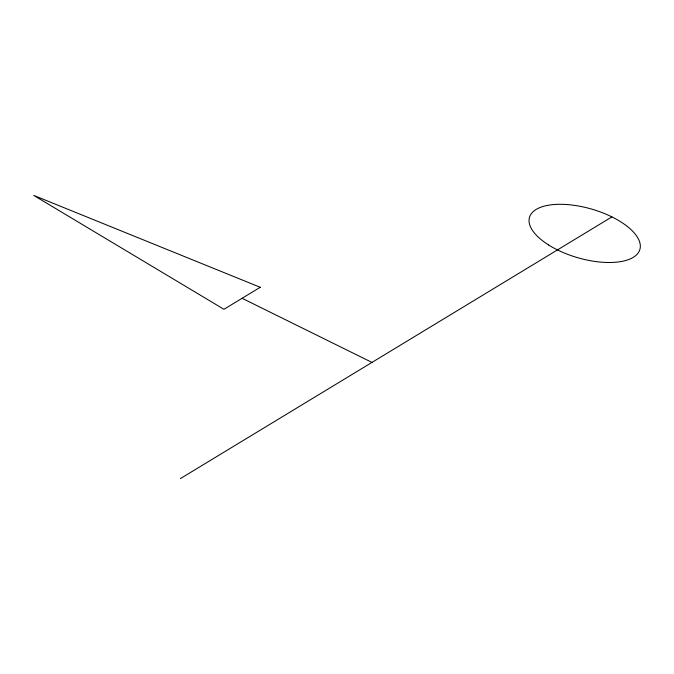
<?xml version="1.0" encoding="UTF-8"?>
<svg xmlns="http://www.w3.org/2000/svg" width="674" height="674" viewBox="0 0 674 674"><rect width="100%" height="100%" fill="white"/><g stroke="black" fill="none" stroke-linecap="round" stroke-linejoin="round"><path stroke-width="1.01" d="M180.379 478.607L611.908 216.893M242.092 298.296L371.964 362.418M260.24 287.284L223.945 309.299L33.7 195.393L260.24 287.284M548.577 244.957A57.484 25.292 16.2 0 0 639.415 250.753A57.484 25.292 16.2 0 0 566.059 204.492A57.484 25.292 16.2 0 0 548.577 244.957"/></g></svg>
